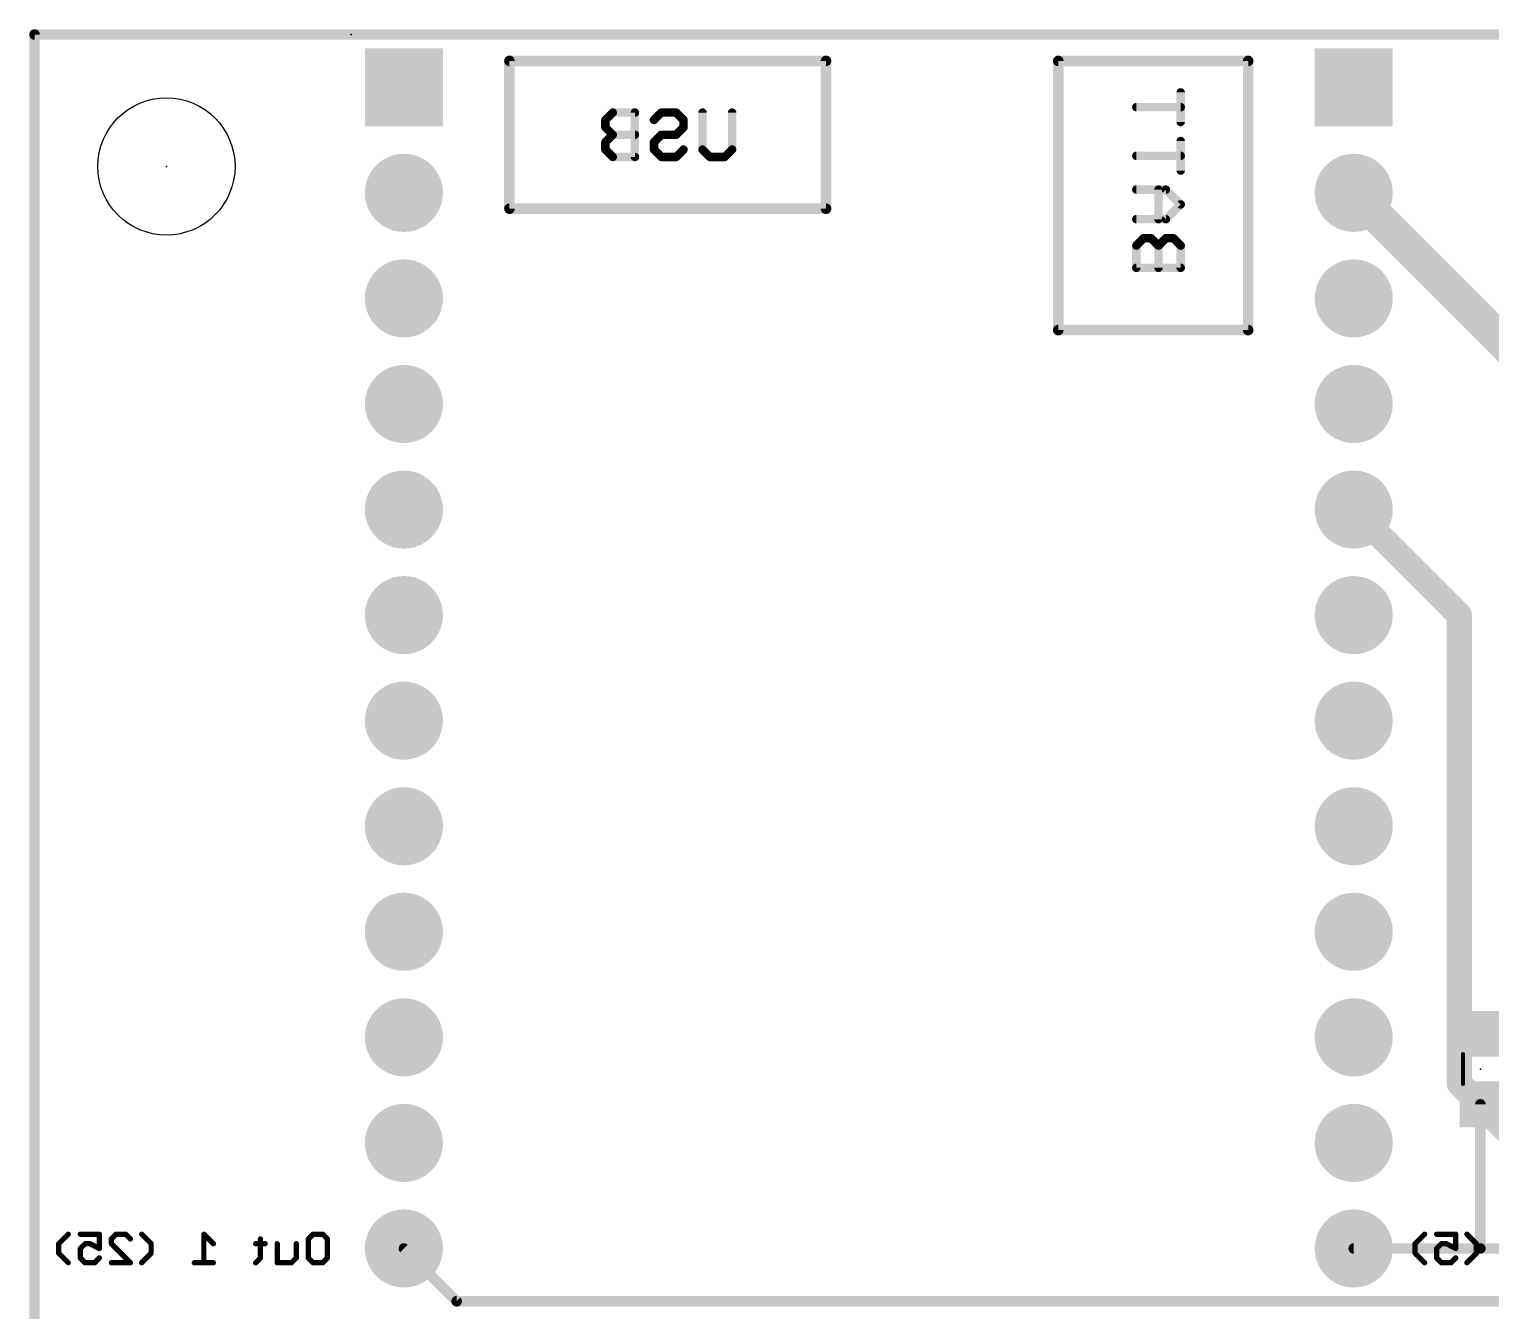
# Model space of a CAD drawing. Extents: x -8 to 102, y -79 to 54.
# Drawn here: x -0.13 to 35.05, y 20.09 to 50.93 of the extents above; entities that cross this region are included whole.
import ezdxf

# ---------------------------------------------------------------- set-up
doc = ezdxf.new("R2010")
doc.units = 0
for name, color, linetype in [('1', 12, 'CONTINUOUS'), ('16', 132, 'CONTINUOUS'), ('17', 110, 'CONTINUOUS'), ('20', 53, 'CONTINUOUS'), ('22', 40, 'CONTINUOUS'), ('23', 53, 'CONTINUOUS'), ('24', 53, 'CONTINUOUS'), ('51', 53, 'CONTINUOUS')]:
    doc.layers.add(name, color=color, linetype=linetype)

# ---------------------------------------------------------------- blocks, each defined once
blk = doc.blocks.new('SQUAREP')
blk.add_solid([(-0.5, -0.5), (0.5, -0.5), (-0.5, 0.5), (0.5, 0.5)])
blk = doc.blocks.new('ROUNDP')
at = {"const_width": 0.5}
blk.add_lwpolyline([(0, -0.25, 1), (0, 0.25, 1), (0, -0.25)], format="xyb", dxfattribs=at)
blk = doc.blocks.new('RECT')
blk.add_solid([(-0.5, -0.5), (0.5, -0.5), (-0.5, 0.5), (0.5, 0.5)])

msp = doc.modelspace()

# ---------------------------------------------------------------- linework, layer by layer
at = {"layer": '1'}
for points, const_width in [([(0, 50.8), (0, 0)], 0.254), ([(101.6, 50.8), (0, 50.8)], 0.254), ([(35.56, 43.18), (31.75, 46.99)], 0.8128), ([(34.798, 25.058), (34.798, 21.59)], 0.254), ([(31.75, 21.59), (34.798, 21.59)], 0.254), ([(44.45, 21.59), (34.798, 21.59)], 0.254)]:
    msp.add_lwpolyline(points, dxfattribs=dict(at, const_width=const_width))
for points, const_width in [([(0.0635, 50.8, 1), (-0.0635, 50.8)], 0.127), ([(0, 50.8635, 1), (0, 50.7365)], 0.127), ([(31.8937, 47.1337, 1), (31.6063, 46.8463)], 0.4064), ([(34.8615, 25.058, 1), (34.7345, 25.058)], 0.127), ([(31.75, 21.6535, 1), (31.75, 21.5265)], 0.127), ([(34.798, 21.6535, 1), (34.798, 21.5265)], 0.127), ([(34.7345, 21.59, 1), (34.8615, 21.59)], 0.127), ([(34.798, 21.5265, 1), (34.798, 21.6535)], 0.127)]:
    msp.add_lwpolyline(points, format="xyb", dxfattribs=dict(at, const_width=const_width))
at = {"layer": '16'}
for points, const_width in [([(0, 50.8), (0, 0)], 0.254), ([(101.6, 50.8), (0, 50.8)], 0.254), ([(31.75, 39.37), (34.29, 36.83)], 0.6096), ([(34.29, 36.83), (34.29, 25.5601)], 0.6096), ([(34.29, 25.5601), (36.9901, 22.86)], 0.6096), ([(10.16, 20.32), (8.89, 21.59)], 0.254), ([(36.83, 20.32), (10.16, 20.32)], 0.254)]:
    msp.add_lwpolyline(points, dxfattribs=dict(at, const_width=const_width))
for points, const_width in [([(0.0635, 50.8, 1), (-0.0635, 50.8)], 0.127), ([(0, 50.8635, 1), (0, 50.7365)], 0.127), ([(31.8578, 39.4778, 1), (31.6422, 39.2622)], 0.3048), ([(34.4424, 36.83, 1), (34.1376, 36.83)], 0.3048), ([(34.1822, 36.7222, 1), (34.3978, 36.9378)], 0.3048), ([(34.3978, 25.6678, 1), (34.1822, 25.4523)], 0.3048), ([(34.1376, 25.5601, 1), (34.4424, 25.5601)], 0.3048), ([(8.9349, 21.6349, 1), (8.8451, 21.5451)], 0.127), ([(10.16, 20.3835, 1), (10.16, 20.2565)], 0.127), ([(10.1151, 20.2751, 1), (10.2049, 20.3649)], 0.127)]:
    msp.add_lwpolyline(points, format="xyb", dxfattribs=dict(at, const_width=const_width))
at = {"layer": '20', "const_width": 0.2032}
for points in [[(101.6, 50.8), (0, 50.8)], [(0, 50.8), (0, 0)]]:
    msp.add_lwpolyline(points, dxfattribs=at)
at = {"layer": '20', "const_width": 0.1016}
for points in [[(0, 50.8508, 1), (0, 50.7492)], [(0.0508, 50.8, 1), (-0.0508, 50.8)]]:
    msp.add_lwpolyline(points, format="xyb", dxfattribs=at)
at = {"layer": '20'}
msp.add_circle((3.175, 47.625), 1.651, dxfattribs=at)
at = {"layer": '22'}
for points, const_width in [([(11.43, 50.165), (19.05, 50.165)], 0.254), ([(11.43, 46.609), (11.43, 50.165)], 0.254), ([(19.05, 50.165), (19.05, 46.609)], 0.254), ([(29.21, 50.165), (24.638, 50.165)], 0.254), ([(24.638, 50.165), (24.638, 43.688)], 0.254), ([(29.21, 43.688), (29.21, 50.165)], 0.254), ([(27.5853, 48.6948), (27.5853, 49.4066)], 0.2032), ([(13.9168, 48.9213), (13.7388, 48.7434)], 0.2032), ([(14.4506, 48.9213), (13.9168, 48.9213)], 0.2032), ([(14.4506, 47.8536), (14.4506, 48.9213)], 0.2032), ([(14.9082, 48.7434), (15.0861, 48.9213)], 0.2032), ([(15.0861, 48.9213), (15.4421, 48.9213)], 0.2032), ([(15.4421, 48.9213), (15.62, 48.7434)], 0.2032), ([(16.0776, 48.0316), (16.0776, 48.9213)], 0.2032), ([(16.7894, 48.9213), (16.7894, 48.0316)], 0.2032), ([(26.5176, 49.0507), (27.5853, 49.0507)], 0.2032), ([(13.7388, 48.7434), (13.7388, 48.5654)], 0.2032), ([(13.7388, 48.5654), (13.9168, 48.3875)], 0.2032), ([(15.62, 48.5654), (15.4421, 48.3875)], 0.2032), ([(15.62, 48.7434), (15.62, 48.5654)], 0.2032), ([(13.9168, 48.3875), (13.7388, 48.2095)], 0.2032), ([(13.7388, 48.2095), (13.7388, 48.0316)], 0.2032), ([(14.4506, 48.3875), (13.9168, 48.3875)], 0.2032), ([(15.0861, 48.3875), (14.9082, 48.2095)], 0.2032), ([(14.9082, 48.2095), (14.9082, 48.0316)], 0.2032), ([(15.4421, 48.3875), (15.0861, 48.3875)], 0.2032), ([(27.5853, 47.5254), (27.5853, 48.2372)], 0.2032), ([(13.7388, 48.0316), (13.9168, 47.8536)], 0.2032), ([(13.9168, 47.8536), (14.4506, 47.8536)], 0.2032), ([(14.9082, 48.0316), (15.0861, 47.8536)], 0.2032), ([(15.0861, 47.8536), (15.4421, 47.8536)], 0.2032), ([(15.4421, 47.8536), (15.62, 48.0316)], 0.2032), ([(16.2555, 47.8536), (16.0776, 48.0316)], 0.2032), ([(16.6115, 47.8536), (16.2555, 47.8536)], 0.2032), ([(16.7894, 48.0316), (16.6115, 47.8536)], 0.2032), ([(26.5176, 47.8813), (27.5853, 47.8813)], 0.2032), ([(27.2294, 47.0678), (26.5176, 47.0678)], 0.2032), ([(27.0515, 46.356), (27.0515, 47.0678)], 0.2032), ([(27.5853, 46.7119), (27.2294, 47.0678)], 0.2032), ([(27.2294, 46.356), (27.5853, 46.7119)], 0.2032), ([(19.05, 46.609), (11.43, 46.609)], 0.254), ([(26.5176, 46.356), (27.2294, 46.356)], 0.2032), ([(26.6956, 45.8984), (26.5176, 45.7205)], 0.2032), ([(26.5176, 45.7205), (26.5176, 45.1866)], 0.2032), ([(26.8735, 45.8984), (26.6956, 45.8984)], 0.2032), ([(27.0515, 45.7205), (26.8735, 45.8984)], 0.2032), ([(27.2294, 45.8984), (27.0515, 45.7205)], 0.2032), ([(27.0515, 45.1866), (27.0515, 45.7205)], 0.2032), ([(27.4074, 45.8984), (27.2294, 45.8984)], 0.2032), ([(27.5853, 45.7205), (27.4074, 45.8984)], 0.2032), ([(27.5853, 45.1866), (27.5853, 45.7205)], 0.2032), ([(26.5176, 45.1866), (27.5853, 45.1866)], 0.2032), ([(24.638, 43.688), (29.21, 43.688)], 0.254), ([(0.5829, 21.7047), (0.8117, 21.9335)], 0.127), ([(1.1025, 21.9335), (1.5601, 21.9335)], 0.127), ([(1.5601, 21.9335), (1.5601, 21.5903)], 0.127), ([(1.8509, 21.8191), (1.9653, 21.9335)], 0.127), ([(1.8509, 21.7047), (1.8509, 21.8191)], 0.127), ([(1.9653, 21.9335), (2.1941, 21.9335)], 0.127), ([(2.1941, 21.9335), (2.3085, 21.8191)], 0.127), ([(2.8075, 21.7047), (2.5787, 21.9335)], 0.127), ([(4.3043, 21.7047), (4.0755, 21.9335)], 0.127), ([(4.0755, 21.9335), (4.0755, 21.2471)], 0.127), ([(5.4373, 21.8191), (5.4373, 21.3615)], 0.127), ([(6.5909, 21.8191), (6.7053, 21.9335)], 0.127), ([(6.5909, 21.3615), (6.5909, 21.8191)], 0.127), ([(6.7053, 21.9335), (6.9341, 21.9335)], 0.127), ([(6.9341, 21.9335), (7.0485, 21.8191)], 0.127), ([(7.0485, 21.8191), (7.0485, 21.3615)], 0.127), ([(33.2266, 21.7047), (33.4554, 21.9335)], 0.127), ([(33.7463, 21.9335), (34.2039, 21.9335)], 0.127), ([(34.2039, 21.9335), (34.2039, 21.5903)], 0.127), ([(34.7028, 21.7047), (34.474, 21.9335)], 0.127), ([(0.5829, 21.4759), (0.5829, 21.7047)], 0.127), ([(0.8117, 21.2471), (0.5829, 21.4759)], 0.127), ([(1.2169, 21.7047), (1.1025, 21.5903)], 0.127), ([(1.1025, 21.5903), (1.1025, 21.3615)], 0.127), ([(1.3313, 21.7047), (1.2169, 21.7047)], 0.127), ([(1.5601, 21.5903), (1.3313, 21.7047)], 0.127), ([(2.3085, 21.2471), (1.8509, 21.7047)], 0.127), ([(2.5787, 21.2471), (2.8075, 21.4759)], 0.127), ([(2.8075, 21.4759), (2.8075, 21.7047)], 0.127), ([(5.5517, 21.7047), (5.3229, 21.7047)], 0.127), ([(5.8425, 21.2471), (5.8425, 21.7047)], 0.127), ([(6.3001, 21.7047), (6.3001, 21.3615)], 0.127), ([(33.2266, 21.4759), (33.2266, 21.7047)], 0.127), ([(33.4554, 21.2471), (33.2266, 21.4759)], 0.127), ([(33.8607, 21.7047), (33.7463, 21.5903)], 0.127), ([(33.7463, 21.5903), (33.7463, 21.3615)], 0.127), ([(33.9751, 21.7047), (33.8607, 21.7047)], 0.127), ([(34.2039, 21.5903), (33.9751, 21.7047)], 0.127), ([(34.474, 21.2471), (34.7028, 21.4759)], 0.127), ([(34.7028, 21.4759), (34.7028, 21.7047)], 0.127), ([(1.1025, 21.3615), (1.2169, 21.2471)], 0.127), ([(1.2169, 21.2471), (1.4457, 21.2471)], 0.127), ([(1.4457, 21.2471), (1.5601, 21.3615)], 0.127), ([(1.8509, 21.2471), (2.3085, 21.2471)], 0.127), ([(4.3043, 21.2471), (3.8467, 21.2471)], 0.127), ([(5.4373, 21.3615), (5.3229, 21.2471)], 0.127), ([(6.1857, 21.2471), (5.8425, 21.2471)], 0.127), ([(6.3001, 21.3615), (6.1857, 21.2471)], 0.127), ([(6.7053, 21.2471), (6.5909, 21.3615)], 0.127), ([(6.9341, 21.2471), (6.7053, 21.2471)], 0.127), ([(7.0485, 21.3615), (6.9341, 21.2471)], 0.127), ([(33.7463, 21.3615), (33.8607, 21.2471)], 0.127), ([(33.8607, 21.2471), (34.0895, 21.2471)], 0.127), ([(34.0895, 21.2471), (34.2039, 21.3615)], 0.127)]:
    msp.add_lwpolyline(points, dxfattribs=dict(at, const_width=const_width))
for points, const_width in [([(11.43, 50.2285, 1), (11.43, 50.1015)], 0.127), ([(11.4935, 50.165, 1), (11.3665, 50.165)], 0.127), ([(19.1135, 50.165, 1), (18.9865, 50.165)], 0.127), ([(19.05, 50.1015, 1), (19.05, 50.2285)], 0.127), ([(24.638, 50.2285, 1), (24.638, 50.1015)], 0.127), ([(24.7015, 50.165, 1), (24.5745, 50.165)], 0.127), ([(29.2735, 50.165, 1), (29.1465, 50.165)], 0.127), ([(29.21, 50.1015, 1), (29.21, 50.2285)], 0.127), ([(27.6361, 49.4066, 1), (27.5345, 49.4066)], 0.1016), ([(13.9168, 48.9721, 1), (13.9168, 48.8705)], 0.1016), ([(13.9527, 48.8854, 1), (13.8808, 48.9572)], 0.1016), ([(14.5014, 48.9213, 1), (14.3998, 48.9213)], 0.1016), ([(14.4506, 48.8705, 1), (14.4506, 48.9721)], 0.1016), ([(15.0861, 48.9721, 1), (15.0861, 48.8705)], 0.1016), ([(15.1221, 48.8854, 1), (15.0502, 48.9572)], 0.1016), ([(15.478, 48.9572, 1), (15.4061, 48.8854)], 0.1016), ([(15.4421, 48.8705, 1), (15.4421, 48.9721)], 0.1016), ([(16.1284, 48.9213, 1), (16.0268, 48.9213)], 0.1016), ([(16.8402, 48.9213, 1), (16.7386, 48.9213)], 0.1016), ([(26.5176, 49.1015, 1), (26.5176, 48.9999)], 0.1016), ([(27.5853, 48.9999, 1), (27.5853, 49.1015)], 0.1016), ([(13.7896, 48.7434, 1), (13.688, 48.7434)], 0.1016), ([(13.7029, 48.7793, 1), (13.7747, 48.7074)], 0.1016), ([(13.7747, 48.6013, 1), (13.7029, 48.5295)], 0.1016), ([(13.688, 48.5654, 1), (13.7896, 48.5654)], 0.1016), ([(14.8723, 48.7793, 1), (14.9441, 48.7074)], 0.1016), ([(15.6708, 48.7434, 1), (15.5692, 48.7434)], 0.1016), ([(15.5692, 48.5654, 1), (15.6708, 48.5654)], 0.1016), ([(15.5841, 48.7074, 1), (15.6559, 48.7793)], 0.1016), ([(15.6559, 48.5295, 1), (15.5841, 48.6013)], 0.1016), ([(27.5345, 48.6948, 1), (27.6361, 48.6948)], 0.1016), ([(13.7896, 48.2095, 1), (13.688, 48.2095)], 0.1016), ([(13.7029, 48.2454, 1), (13.7747, 48.1736)], 0.1016), ([(13.9168, 48.4383, 1), (13.9168, 48.3367)], 0.1016), ([(13.9527, 48.3515, 1), (13.8808, 48.4234)], 0.1016), ([(13.8808, 48.3515, 1), (13.9527, 48.4234)], 0.1016), ([(14.4506, 48.3367, 1), (14.4506, 48.4383)], 0.1016), ([(14.959, 48.2095, 1), (14.8574, 48.2095)], 0.1016), ([(14.8723, 48.2454, 1), (14.9441, 48.1736)], 0.1016), ([(15.0861, 48.4383, 1), (15.0861, 48.3367)], 0.1016), ([(15.1221, 48.3515, 1), (15.0502, 48.4234)], 0.1016), ([(15.4061, 48.4234, 1), (15.478, 48.3515)], 0.1016), ([(15.4421, 48.3367, 1), (15.4421, 48.4383)], 0.1016), ([(27.6361, 48.2372, 1), (27.5345, 48.2372)], 0.1016), ([(13.7747, 48.0675, 1), (13.7029, 47.9956)], 0.1016), ([(13.688, 48.0316, 1), (13.7896, 48.0316)], 0.1016), ([(13.9168, 47.9044, 1), (13.9168, 47.8028)], 0.1016), ([(13.8808, 47.8177, 1), (13.9527, 47.8895)], 0.1016), ([(14.3998, 47.8536, 1), (14.5014, 47.8536)], 0.1016), ([(14.4506, 47.8028, 1), (14.4506, 47.9044)], 0.1016), ([(14.9441, 48.0675, 1), (14.8723, 47.9956)], 0.1016), ([(14.8574, 48.0316, 1), (14.959, 48.0316)], 0.1016), ([(15.0861, 47.9044, 1), (15.0861, 47.8028)], 0.1016), ([(15.0502, 47.8177, 1), (15.1221, 47.8895)], 0.1016), ([(15.4061, 47.8895, 1), (15.478, 47.8177)], 0.1016), ([(15.4421, 47.8028, 1), (15.4421, 47.9044)], 0.1016), ([(15.6559, 47.9956, 1), (15.5841, 48.0675)], 0.1016), ([(16.1135, 48.0675, 1), (16.0417, 47.9956)], 0.1016), ([(16.0268, 48.0316, 1), (16.1284, 48.0316)], 0.1016), ([(16.2555, 47.9044, 1), (16.2555, 47.8028)], 0.1016), ([(16.2196, 47.8177, 1), (16.2915, 47.8895)], 0.1016), ([(16.5755, 47.8895, 1), (16.6474, 47.8177)], 0.1016), ([(16.6115, 47.8028, 1), (16.6115, 47.9044)], 0.1016), ([(16.7386, 48.0316, 1), (16.8402, 48.0316)], 0.1016), ([(16.8253, 47.9956, 1), (16.7535, 48.0675)], 0.1016), ([(26.5176, 47.9321, 1), (26.5176, 47.8305)], 0.1016), ([(27.5853, 47.8305, 1), (27.5853, 47.9321)], 0.1016), ([(27.5345, 47.5254, 1), (27.6361, 47.5254)], 0.1016), ([(26.5176, 47.1186, 1), (26.5176, 47.017)], 0.1016), ([(27.1023, 47.0678, 1), (27.0007, 47.0678)], 0.1016), ([(27.2653, 47.1037, 1), (27.1935, 47.0319)], 0.1016), ([(27.2294, 47.017, 1), (27.2294, 47.1186)], 0.1016), ([(27.6212, 46.676, 1), (27.5494, 46.7478)], 0.1016), ([(27.5494, 46.676, 1), (27.6212, 46.7478)], 0.1016), ([(11.43, 46.6725, 1), (11.43, 46.5455)], 0.127), ([(11.3665, 46.609, 1), (11.4935, 46.609)], 0.127), ([(18.9865, 46.609, 1), (19.1135, 46.609)], 0.127), ([(19.05, 46.5455, 1), (19.05, 46.6725)], 0.127), ([(26.5176, 46.4068, 1), (26.5176, 46.3052)], 0.1016), ([(27.1935, 46.3919, 1), (27.2653, 46.3201)], 0.1016), ([(27.2294, 46.3052, 1), (27.2294, 46.4068)], 0.1016), ([(27.0007, 46.356, 1), (27.1023, 46.356)], 0.1016), ([(26.5684, 45.7205, 1), (26.4668, 45.7205)], 0.1016), ([(26.4817, 45.7564, 1), (26.5535, 45.6845)], 0.1016), ([(26.6956, 45.9492, 1), (26.6956, 45.8476)], 0.1016), ([(26.7315, 45.8625, 1), (26.6596, 45.9343)], 0.1016), ([(26.9094, 45.9343, 1), (26.8376, 45.8625)], 0.1016), ([(26.8735, 45.8476, 1), (26.8735, 45.9492)], 0.1016), ([(27.0155, 45.7564, 1), (27.0874, 45.6845)], 0.1016), ([(27.1023, 45.7205, 1), (27.0007, 45.7205)], 0.1016), ([(27.0155, 45.6845, 1), (27.0874, 45.7564)], 0.1016), ([(27.2294, 45.9492, 1), (27.2294, 45.8476)], 0.1016), ([(27.2653, 45.8625, 1), (27.1935, 45.9343)], 0.1016), ([(27.4433, 45.9343, 1), (27.3714, 45.8625)], 0.1016), ([(27.4074, 45.8476, 1), (27.4074, 45.9492)], 0.1016), ([(27.6361, 45.7205, 1), (27.5345, 45.7205)], 0.1016), ([(27.5494, 45.6845, 1), (27.6212, 45.7564)], 0.1016), ([(26.5176, 45.2374, 1), (26.5176, 45.1358)], 0.1016), ([(26.4668, 45.1866, 1), (26.5684, 45.1866)], 0.1016), ([(27.0007, 45.1866, 1), (27.1023, 45.1866)], 0.1016), ([(27.5345, 45.1866, 1), (27.6361, 45.1866)], 0.1016), ([(27.5853, 45.1358, 1), (27.5853, 45.2374)], 0.1016), ([(24.638, 43.7515, 1), (24.638, 43.6245)], 0.127), ([(24.5745, 43.688, 1), (24.7015, 43.688)], 0.127), ([(29.1465, 43.688, 1), (29.2735, 43.688)], 0.127), ([(29.21, 43.6245, 1), (29.21, 43.7515)], 0.127), ([(0.8342, 21.911, 1), (0.7893, 21.9559)], 0.0635), ([(1.1025, 21.9652, 1), (1.1025, 21.9017)], 0.0635), ([(1.5919, 21.9335, 1), (1.5284, 21.9335)], 0.0635), ([(1.5601, 21.9017, 1), (1.5601, 21.9652)], 0.0635), ([(1.8827, 21.8191, 1), (1.8192, 21.8191)], 0.0635), ([(1.8285, 21.8415, 1), (1.8734, 21.7966)], 0.0635), ([(1.9653, 21.9652, 1), (1.9653, 21.9017)], 0.0635), ([(1.9878, 21.911, 1), (1.9429, 21.9559)], 0.0635), ([(2.2166, 21.9559, 1), (2.1717, 21.911)], 0.0635), ([(2.1941, 21.9017, 1), (2.1941, 21.9652)], 0.0635), ([(2.2861, 21.7966, 1), (2.331, 21.8415)], 0.0635), ([(2.6011, 21.9559, 1), (2.5562, 21.911)], 0.0635), ([(4.1073, 21.9335, 1), (4.0438, 21.9335)], 0.0635), ([(4.098, 21.9559, 1), (4.0531, 21.911)], 0.0635), ([(5.469, 21.8191, 1), (5.4055, 21.8191)], 0.0635), ([(6.6227, 21.8191, 1), (6.5592, 21.8191)], 0.0635), ([(6.5685, 21.8415, 1), (6.6134, 21.7966)], 0.0635), ([(6.7053, 21.9652, 1), (6.7053, 21.9017)], 0.0635), ([(6.7278, 21.911, 1), (6.6829, 21.9559)], 0.0635), ([(6.9566, 21.9559, 1), (6.9117, 21.911)], 0.0635), ([(6.9341, 21.9017, 1), (6.9341, 21.9652)], 0.0635), ([(7.0803, 21.8191, 1), (7.0168, 21.8191)], 0.0635), ([(7.026, 21.7966, 1), (7.071, 21.8415)], 0.0635), ([(33.4779, 21.911, 1), (33.433, 21.9559)], 0.0635), ([(33.7463, 21.9652, 1), (33.7463, 21.9017)], 0.0635), ([(34.2356, 21.9335, 1), (34.1721, 21.9335)], 0.0635), ([(34.2039, 21.9017, 1), (34.2039, 21.9652)], 0.0635), ([(34.4965, 21.9559, 1), (34.4516, 21.911)], 0.0635), ([(0.6147, 21.7047, 1), (0.5512, 21.7047)], 0.0635), ([(0.5605, 21.7271, 1), (0.6054, 21.6822)], 0.0635), ([(0.6054, 21.4983, 1), (0.5605, 21.4534)], 0.0635), ([(0.5512, 21.4759, 1), (0.6147, 21.4759)], 0.0635), ([(1.1343, 21.5903, 1), (1.0708, 21.5903)], 0.0635), ([(1.0801, 21.6127, 1), (1.125, 21.5678)], 0.0635), ([(1.2169, 21.7364, 1), (1.2169, 21.6729)], 0.0635), ([(1.2394, 21.6822, 1), (1.1945, 21.7271)], 0.0635), ([(1.3455, 21.7331, 1), (1.3171, 21.6763)], 0.0635), ([(1.3313, 21.6729, 1), (1.3313, 21.7364)], 0.0635), ([(1.5284, 21.5903, 1), (1.5919, 21.5903)], 0.0635), ([(1.5459, 21.5619, 1), (1.5743, 21.6187)], 0.0635), ([(1.8192, 21.7047, 1), (1.8827, 21.7047)], 0.0635), ([(1.8734, 21.7271, 1), (1.8285, 21.6822)], 0.0635), ([(2.8392, 21.7047, 1), (2.7757, 21.7047)], 0.0635), ([(2.7757, 21.4759, 1), (2.8392, 21.4759)], 0.0635), ([(2.785, 21.6822, 1), (2.8299, 21.7271)], 0.0635), ([(2.8299, 21.4534, 1), (2.785, 21.4983)], 0.0635), ([(4.2819, 21.6822, 1), (4.3268, 21.7271)], 0.0635), ([(5.3229, 21.7364, 1), (5.3229, 21.6729)], 0.0635), ([(5.5517, 21.6729, 1), (5.5517, 21.7364)], 0.0635), ([(5.8742, 21.7047, 1), (5.8107, 21.7047)], 0.0635), ([(6.3318, 21.7047, 1), (6.2683, 21.7047)], 0.0635), ([(33.2584, 21.7047, 1), (33.1949, 21.7047)], 0.0635), ([(33.1949, 21.4759, 1), (33.2584, 21.4759)], 0.0635), ([(33.2042, 21.7271, 1), (33.2491, 21.6822)], 0.0635), ([(33.2491, 21.4983, 1), (33.2042, 21.4534)], 0.0635), ([(33.778, 21.5903, 1), (33.7145, 21.5903)], 0.0635), ([(33.7238, 21.6127, 1), (33.7687, 21.5678)], 0.0635), ([(33.8607, 21.7364, 1), (33.8607, 21.6729)], 0.0635), ([(33.8831, 21.6822, 1), (33.8382, 21.7271)], 0.0635), ([(33.9893, 21.7331, 1), (33.9609, 21.6763)], 0.0635), ([(33.9751, 21.6729, 1), (33.9751, 21.7364)], 0.0635), ([(34.1721, 21.5903, 1), (34.2356, 21.5903)], 0.0635), ([(34.1897, 21.5619, 1), (34.2181, 21.6187)], 0.0635), ([(34.7346, 21.7047, 1), (34.6711, 21.7047)], 0.0635), ([(34.6711, 21.4759, 1), (34.7346, 21.4759)], 0.0635), ([(34.6804, 21.6822, 1), (34.7253, 21.7271)], 0.0635), ([(34.7253, 21.4534, 1), (34.6804, 21.4983)], 0.0635), ([(0.7893, 21.2246, 1), (0.8342, 21.2696)], 0.0635), ([(1.0708, 21.3615, 1), (1.1343, 21.3615)], 0.0635), ([(1.125, 21.3839, 1), (1.0801, 21.339)], 0.0635), ([(1.2169, 21.2788, 1), (1.2169, 21.2154)], 0.0635), ([(1.1945, 21.2246, 1), (1.2394, 21.2696)], 0.0635), ([(1.4233, 21.2696, 1), (1.4682, 21.2246)], 0.0635), ([(1.4457, 21.2154, 1), (1.4457, 21.2788)], 0.0635), ([(1.5826, 21.339, 1), (1.5377, 21.3839)], 0.0635), ([(1.8509, 21.2788, 1), (1.8509, 21.2154)], 0.0635), ([(2.2861, 21.2246, 1), (2.331, 21.2696)], 0.0635), ([(2.3085, 21.2154, 1), (2.3085, 21.2788)], 0.0635), ([(2.5562, 21.2696, 1), (2.6011, 21.2246)], 0.0635), ([(3.8467, 21.2788, 1), (3.8467, 21.2154)], 0.0635), ([(4.0438, 21.2471, 1), (4.1073, 21.2471)], 0.0635), ([(4.3043, 21.2154, 1), (4.3043, 21.2788)], 0.0635), ([(5.3004, 21.2696, 1), (5.3453, 21.2246)], 0.0635), ([(5.4055, 21.3615, 1), (5.469, 21.3615)], 0.0635), ([(5.4597, 21.339, 1), (5.4148, 21.3839)], 0.0635), ([(5.8107, 21.2471, 1), (5.8742, 21.2471)], 0.0635), ([(5.8425, 21.2788, 1), (5.8425, 21.2154)], 0.0635), ([(6.1632, 21.2696, 1), (6.2081, 21.2246)], 0.0635), ([(6.1857, 21.2154, 1), (6.1857, 21.2788)], 0.0635), ([(6.2683, 21.3615, 1), (6.3318, 21.3615)], 0.0635), ([(6.3225, 21.339, 1), (6.2776, 21.3839)], 0.0635), ([(6.5592, 21.3615, 1), (6.6227, 21.3615)], 0.0635), ([(6.6134, 21.3839, 1), (6.5685, 21.339)], 0.0635), ([(6.7053, 21.2788, 1), (6.7053, 21.2154)], 0.0635), ([(6.6829, 21.2246, 1), (6.7278, 21.2696)], 0.0635), ([(6.9117, 21.2696, 1), (6.9566, 21.2246)], 0.0635), ([(6.9341, 21.2154, 1), (6.9341, 21.2788)], 0.0635), ([(7.0168, 21.3615, 1), (7.0803, 21.3615)], 0.0635), ([(7.071, 21.339, 1), (7.026, 21.3839)], 0.0635), ([(33.433, 21.2246, 1), (33.4779, 21.2696)], 0.0635), ([(33.7145, 21.3615, 1), (33.778, 21.3615)], 0.0635), ([(33.7687, 21.3839, 1), (33.7238, 21.339)], 0.0635), ([(33.8607, 21.2788, 1), (33.8607, 21.2154)], 0.0635), ([(33.8382, 21.2246, 1), (33.8831, 21.2696)], 0.0635), ([(34.067, 21.2696, 1), (34.1119, 21.2246)], 0.0635), ([(34.0895, 21.2154, 1), (34.0895, 21.2788)], 0.0635), ([(34.2263, 21.339, 1), (34.1814, 21.3839)], 0.0635), ([(34.4516, 21.2696, 1), (34.4965, 21.2246)], 0.0635)]:
    msp.add_lwpolyline(points, format="xyb", dxfattribs=dict(at, const_width=const_width))
at = {"layer": '23'}
for p in [(3.175, 47.625), (34.798, 25.908)]:
    msp.add_point(p, dxfattribs=at)
at = {"layer": '24'}
msp.add_point((7.62, 50.8), dxfattribs=at)
at = {"layer": '51', "const_width": 0.1016}
msp.add_lwpolyline([(34.379, 26.264), (34.379, 25.552)], dxfattribs=at)
at = {"layer": '51', "const_width": 0.0508}
for points in [[(34.4044, 26.264, 1), (34.3536, 26.264)], [(34.3536, 25.552, 1), (34.4044, 25.552)]]:
    msp.add_lwpolyline(points, format="xyb", dxfattribs=at)

# ---------------------------------------------------------------- block references
at = {"layer": '1', "xscale": 1.1, "rotation": 270}
for p in [(34.798, 26.758), (34.798, 25.058)]:
    msp.add_blockref('RECT', p, dxfattribs=at)
at = {"layer": '17', "xscale": 1.8796, "yscale": 1.8796, "rotation": 180}
for name, p in [('SQUAREP', (8.89, 49.53)), ('SQUAREP', (8.89, 49.53)), ('SQUAREP', (31.75, 49.53)), ('SQUAREP', (31.75, 49.53)), ('ROUNDP', (8.89, 46.99)), ('ROUNDP', (8.89, 46.99)), ('ROUNDP', (31.75, 46.99)), ('ROUNDP', (31.75, 46.99)), ('ROUNDP', (8.89, 44.45)), ('ROUNDP', (8.89, 44.45)), ('ROUNDP', (31.75, 44.45)), ('ROUNDP', (31.75, 44.45)), ('ROUNDP', (8.89, 41.91)), ('ROUNDP', (8.89, 41.91)), ('ROUNDP', (31.75, 41.91)), ('ROUNDP', (31.75, 41.91)), ('ROUNDP', (8.89, 39.37)), ('ROUNDP', (8.89, 39.37)), ('ROUNDP', (31.75, 39.37)), ('ROUNDP', (31.75, 39.37)), ('ROUNDP', (8.89, 36.83)), ('ROUNDP', (8.89, 36.83)), ('ROUNDP', (31.75, 36.83)), ('ROUNDP', (31.75, 36.83)), ('ROUNDP', (8.89, 34.29)), ('ROUNDP', (8.89, 34.29)), ('ROUNDP', (31.75, 34.29)), ('ROUNDP', (31.75, 34.29)), ('ROUNDP', (8.89, 31.75)), ('ROUNDP', (8.89, 31.75)), ('ROUNDP', (31.75, 31.75)), ('ROUNDP', (31.75, 31.75)), ('ROUNDP', (8.89, 29.21)), ('ROUNDP', (8.89, 29.21)), ('ROUNDP', (31.75, 29.21)), ('ROUNDP', (31.75, 29.21)), ('ROUNDP', (8.89, 26.67)), ('ROUNDP', (8.89, 26.67)), ('ROUNDP', (31.75, 26.67)), ('ROUNDP', (31.75, 26.67)), ('ROUNDP', (8.89, 24.13)), ('ROUNDP', (8.89, 24.13)), ('ROUNDP', (31.75, 24.13)), ('ROUNDP', (31.75, 24.13)), ('ROUNDP', (8.89, 21.59)), ('ROUNDP', (8.89, 21.59)), ('ROUNDP', (31.75, 21.59)), ('ROUNDP', (31.75, 21.59))]:
    msp.add_blockref(name, p, dxfattribs=at)
at = {"layer": '51', "xscale": 0.5001, "yscale": 0.95, "rotation": 270}
for p in [(34.8031, 26.4962), (34.8031, 25.3278)]:
    msp.add_blockref('RECT', p, dxfattribs=at)

doc.saveas('drawing.dxf')
